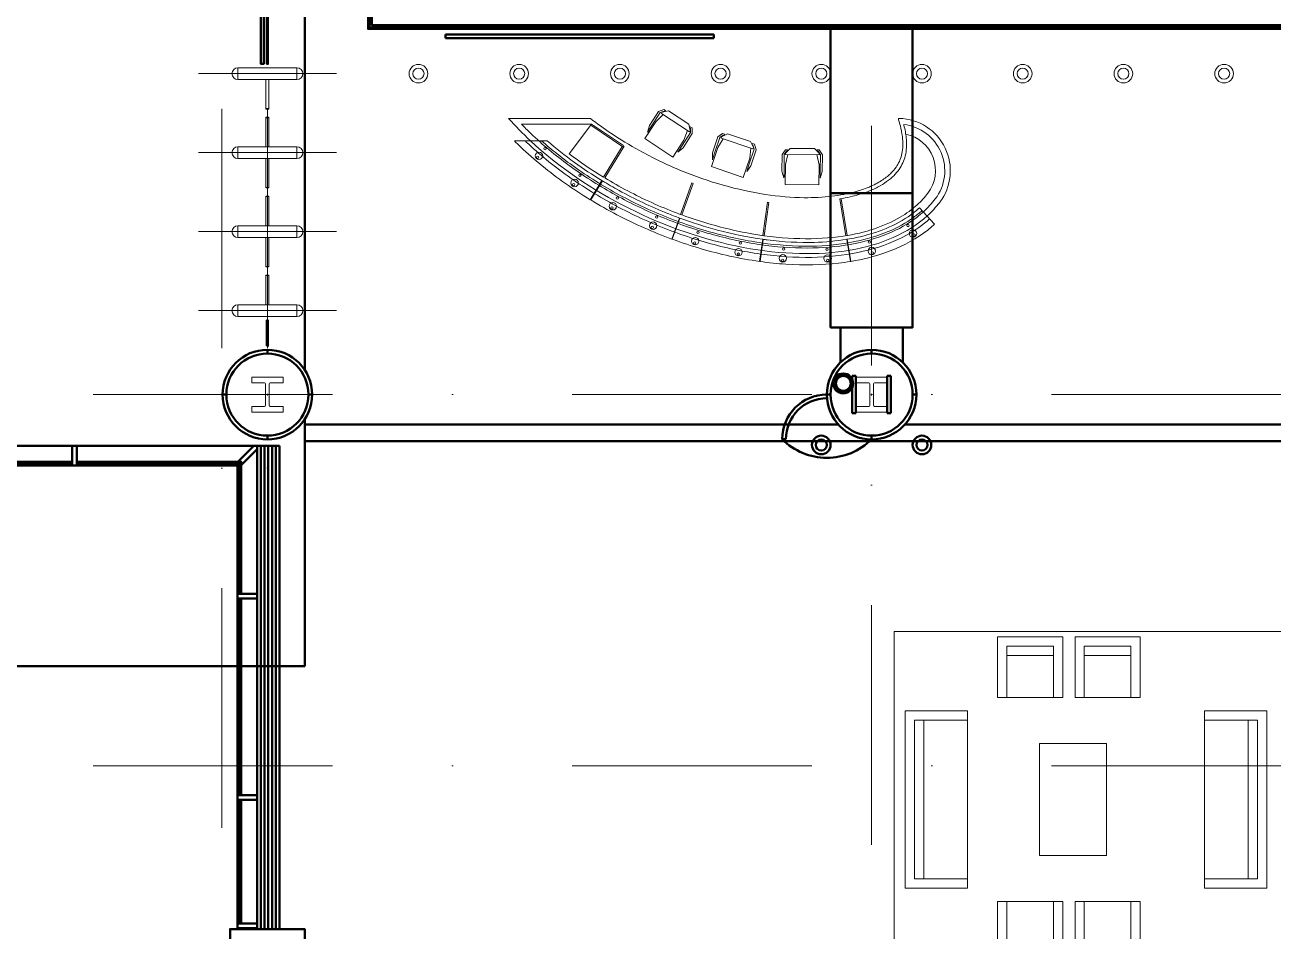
# Model space of a CAD drawing. Header units: inches. Extents: x -399 to 3145, y -842 to 1753.
# Drawn here: x 842 to 1511, y -287 to 198 of the extents above; entities that cross this region are included whole.
import ezdxf

# ---------------------------------------------------------------- set-up
doc = ezdxf.new("R2010")
doc.units = ezdxf.units.IN
doc.header["$MEASUREMENT"] = 0
doc.linetypes.add('IMPORT-DGN Style 4 _2_', pattern=[256.963558, 128.401528, -64.200764, 0.160502, -64.200764])
for name, color, linetype, lineweight in [('Level 10', 7, 'Continuous', 9), ('Level 12', 7, 'Continuous', 9), ('Level 23', 7, 'Continuous', 9), ('Level 25', 7, 'Continuous', 9), ('Level 28', 7, 'Continuous', 9), ('Level 35', 7, 'Continuous', 9), ('Level 52', 7, 'Continuous', 9), ('Level 56', 7, 'Continuous', 9)]:
    doc.layers.add(name, color=color, linetype=linetype, lineweight=lineweight)

# ---------------------------------------------------------------- blocks, each defined once
blk = doc.blocks.new('1st-Floor-WCB_dwg_SEATA-825190-Level 1')
at = {"layer": 'Level 52', "flags": 128}
for points in [[(-51.4, 109.7), (-59.2, 98.7), (-59.2, 48.2), (-59.2, 26.3), (-59.2, 21.9), (-65.9, 43.8), (-65.9, 98.7), (-54.9, 114.1)], [(-48.2, 114.1), (-54.9, 114.1), (-48.2, 114.1), (-48.2, 109.7), (-51.4, 109.7), (-48.2, 109.7)], [(-54.9, 0), (54.9, 0), (54.9, 65.9), (54.9, 0), (-54.9, 0), (-54.9, 65.9), (-54.9, 0), (-54.9, 65.9), (-47.4, 98.7)], [(54.9, 65.9), (47.4, 98.7), (54.9, 65.9), (47.4, 98.7)], [(48.2, 114.1), (54.9, 114.1), (48.2, 114.1), (48.2, 109.7), (51.4, 109.7), (59.2, 98.7), (59.2, 48.2), (59.2, 26.3), (59.2, 21.9), (65.9, 43.8), (65.9, 98.7), (54.9, 114.1)]]:
    blk.add_lwpolyline(points, dxfattribs=at)
blk.add_lwpolyline([(54.9, 103.1), (54.9, 98.7), (54.9, 103.1), (54.9, 98.7), (-54.9, 98.7), (-54.9, 103.1), (-54.9, 98.7), (-54.9, 103.1), (-39.4, 118.5), (39.4, 118.5)], close=True, dxfattribs=at)
blk = doc.blocks.new('1st-Floor-WCB_dwg_14W426-825231-Level 1')
at = {"layer": 'Level 12'}
for p, q in [((-3, 0), (3, 0)), ((0, 3), (0, -3))]:
    blk.add_line(p, q, dxfattribs=at)
at = {"layer": 'Level 12', "flags": 128}
for points in [[(-57.2, -51.1), (-57.2, -25.5), (-57.2, 0), (-57.2, 25.5), (-57.2, 51.1)], [(-57.2, 51.1), (-52.5, 51.1), (-47.8, 51.1), (-43.1, 51.1), (-38.5, 51.1)], [(-38.5, 51.1), (-38.5, 40.7), (-38.5, 30.3), (-38.5, 19.9), (-38.5, 9.5)], [(38.5, 9.5), (38.5, 19.9), (38.5, 30.3), (38.5, 40.7), (38.5, 51.1)], [(38.5, 51.1), (43.1, 51.1), (47.8, 51.1), (52.5, 51.1), (57.2, 51.1)], [(57.2, 51.1), (57.2, 25.5), (57.2, 0), (57.2, -25.5), (57.2, -51.1)], [(-34.7, 5.7), (-17.3, 5.7), (0, 5.7), (17.3, 5.7), (34.7, 5.7)], [(-38.5, -9.5), (-38.5, -19.9), (-38.5, -30.3), (-38.5, -40.7), (-38.5, -51.1)], [(34.7, -5.7), (17.3, -5.7), (0, -5.7), (-17.3, -5.7), (-34.7, -5.7)], [(38.5, -51.1), (38.5, -40.7), (38.5, -30.3), (38.5, -19.9), (38.5, -9.5)], [(-38.5, -51.1), (-43.1, -51.1), (-47.8, -51.1), (-52.5, -51.1), (-57.2, -51.1)], [(57.2, -51.1), (52.5, -51.1), (47.8, -51.1), (43.1, -51.1), (38.5, -51.1)]]:
    blk.add_lwpolyline(points, dxfattribs=at)
at = {"layer": 'Level 12'}
for centre, start, end in [((-34.7, 9.5), 180, 270), ((34.7, 9.5), 270, 360), ((-34.7, -9.5), 90, 180), ((34.7, -9.5), 0, 90)]:
    blk.add_arc(centre, 3.81, start, end, dxfattribs=at)

msp = doc.modelspace()

# ---------------------------------------------------------------- linework, layer by layer
at = {"layer": 'Level 10', "color": 40, "linetype": 'IMPORT-DGN Style 4 _2_'}
for p, q in [((947.57, 1695), (947.57, -842)), ((972.07, 1695), (972.07, -842)), ((1296.07, 1685.81), (1296.07, -842)), ((3062.67, 0), (-398.93, 0)), ((3062.67, -199), (-398.93, -199))]:
    msp.add_line(p, q, dxfattribs=at)
at = {"layer": 'Level 12', "color": 3, "lineweight": 50}
for p, q in [((1285.69, 10), (1285.69, -10)), ((1285.69, 10), (1287.69, 10)), ((1287.69, -10), (1287.69, 10)), ((1306.44, 10), (1304.44, 10)), ((1304.44, 10), (1304.44, -10)), ((1306.44, 10), (1306.44, -10)), ((1285.69, -10), (1287.69, -10)), ((1306.44, -10), (1304.44, -10))]:
    msp.add_line(p, q, dxfattribs=at)
at = {"layer": 'Level 23', "color": 40}
for q in [(1308.07, -307), (1932.07, -127)]:
    msp.add_line((1308.07, -127), q, dxfattribs=at)
at = {"layer": 'Level 25', "color": 2, "lineweight": 13}
for p, q in [((935.07, 172), (1009.07, 172)), ((971.32, 153.26), (972.81, 153.26)), ((971.32, 148.41), (972.81, 148.41)), ((935.07, 129.67), (1009.07, 129.67)), ((971.32, 110.92), (972.81, 110.92)), ((971.32, 106.08), (972.81, 106.08)), ((935.07, 87.33), (1009.07, 87.33)), ((971.32, 68.59), (972.81, 68.59)), ((971.32, 63.74), (972.81, 63.74)), ((935.07, 45), (1009.07, 45))]:
    msp.add_line(p, q, dxfattribs=at)
at = {"layer": 'Level 25', "color": 2, "lineweight": 13, "flags": 128}
for points in [[(987.92, 175.19), (956.22, 175.19), (956.22, 168.81), (987.92, 168.81)], [(987.92, 132.86), (956.22, 132.86), (956.22, 126.48), (987.92, 126.48)], [(987.92, 90.52), (956.22, 90.52), (956.22, 84.14), (987.92, 84.14)], [(987.92, 48.19), (956.22, 48.19), (956.22, 41.81), (987.92, 41.81)]]:
    msp.add_lwpolyline(points, close=True, dxfattribs=at)
for points in [[(971.32, 168.81), (971.32, 153.06), (972.81, 153.06), (972.81, 168.81)], [(971.32, 132.86), (971.32, 148.61), (972.81, 148.61), (972.81, 132.86)], [(971.32, 126.48), (971.32, 110.73), (972.81, 110.73), (972.81, 126.48)], [(971.32, 90.52), (971.32, 106.27), (972.81, 106.27), (972.81, 90.52)], [(971.32, 84.14), (971.32, 68.39), (972.81, 68.39), (972.81, 84.14)], [(971.32, 48.19), (971.32, 63.94), (972.81, 63.94), (972.81, 48.19)]]:
    msp.add_lwpolyline(points, dxfattribs=at)
at = {"layer": 'Level 25', "color": 2, "lineweight": 13}
for centre, start, end in [((956.26, 172), 90.72068, 269.27932), ((987.88, 172), 270.72068, 89.27932), ((956.26, 129.67), 90.72068, 269.27932), ((987.88, 129.67), 270.72068, 89.27932), ((956.26, 87.33), 90.72068, 269.27932), ((987.88, 87.33), 270.72068, 89.27932), ((956.26, 45), 90.72068, 269.27932), ((987.88, 45), 270.72068, 89.27932)]:
    msp.add_arc(centre, 3.19, start, end, dxfattribs=at)
at = {"layer": 'Level 28', "color": 3, "lineweight": 50}
for p, q in [((992.07, 13.27), (992.07, 270)), ((1080.07, 196.75), (1080.07, 196)), ((1134.07, 196.75), (1134.07, 196)), ((1188.07, 196.75), (1188.07, 196)), ((1242.07, 196.75), (1242.07, 196)), ((1296.07, 196.75), (1296.07, 196)), ((1067.5, 193), (1067.5, 191)), ((1067.5, 193), (1211.5, 193)), ((1067.5, 191), (1211.5, 191)), ((1211.5, 191), (1211.5, 193)), ((1274.07, 108), (1318.07, 108)), ((1279.32, 36), (1279.32, 17.19)), ((1312.82, 36), (1312.82, 17.19)), ((972.07, 24), (972.07, 22)), ((1296.07, 24), (1296.07, 22)), ((948.07, 0), (950.07, 0)), ((1272.07, 0), (1274.07, 0)), ((996.07, 0), (994.07, 0)), ((1320.07, 0), (1318.07, 0)), ((992.07, -16), (1278.18, -16)), ((1313.96, -16), (1602.18, -16)), ((972.07, -24), (972.07, -22)), ((992.07, -25), (1980.07, -25)), ((1248.07, -23.91), (1250.07, -23.91)), ((1296.07, -24), (1296.07, -22)), ((869.82, -27.5), (964.8, -27.5)), ((966.57, -286.5), (966.57, -27.5)), ((978.57, -27.5), (966.57, -27.5)), ((968.57, -27.5), (968.57, -286.5)), ((970.57, -27.5), (970.57, -286.5)), ((972.57, -27.5), (972.57, -286.5)), ((974.57, -27.5), (974.57, -286.5)), ((976.57, -27.5), (976.57, -286.5)), ((978.57, -286.5), (978.57, -27.5)), ((751.82, -36), (867.32, -36)), ((751.82, -37), (867.32, -37)), ((956.07, -214.75), (956.07, -109.25)), ((957.07, -214.75), (957.07, -109.25)), ((958.07, -214.75), (958.07, -109.25)), ((966.57, -214.75), (956.07, -214.75)), ((956.07, -214.75), (956.07, -217.25)), ((956.07, -217.25), (966.57, -217.25)), ((956.07, -283.5), (956.07, -217.25)), ((957.07, -283.5), (957.07, -217.25)), ((958.07, -283.5), (958.07, -217.25)), ((966.57, -214.75), (966.57, -217.25)), ((966.57, -283.5), (966.57, -217.25)), ((956.07, -283.5), (956.07, -286)), ((956.07, -283.5), (966.57, -283.5)), ((956.07, -286), (966.57, -286)), ((966.57, -286), (966.57, -283.5)), ((966.57, -286.5), (978.57, -286.5))]:
    msp.add_line(p, q, dxfattribs=at)
at = {"layer": 'Level 28', "color": 3, "lineweight": 50, "flags": 128}
for points in [[(968.57, 247.5), (968.57, 177.25), (970.07, 177.25), (970.07, 247.5)], [(2365.07, 206.62), (2365.07, 198), (1028.07, 198), (1028.07, 234), (1057.69, 234)], [(952.07, -756), (992.07, -756), (992.07, -286.5), (952.07, -286.5), (952.07, -756), (952.07, -842), (2808.07, -842), (2808.07, 196)], [(1274.07, 196), (1274.07, 36), (1318.07, 36), (1318.07, 196)], [(663.07, -145.5), (992.07, -145.5), (992.07, -13.27)], [(749.32, -27.5), (751.82, -27.5), (751.82, -38), (867.32, -38)], [(751.82, -27.5), (867.32, -27.5), (867.32, -38), (869.82, -38)], [(867.32, -27.5), (869.82, -27.5), (869.82, -38), (956.07, -38), (956.07, -106.75)], [(966.57, -214.75), (966.57, -109.25), (966.57, -106.75), (966.57, -29.27)], [(869.82, -36), (958.07, -36), (958.07, -106.75)], [(869.82, -37), (957.07, -37), (957.07, -106.75)], [(966.57, -106.75), (956.07, -106.75), (956.07, -109.25), (966.57, -109.25)]]:
    msp.add_lwpolyline(points, dxfattribs=at)
for points in [[(972.32, 246.75), (1055.07, 246.75), (1055.07, 247.25), (971.82, 247.25), (971.82, 177.25), (972.32, 177.25)], [(1057.69, 235.25), (1026.82, 235.25), (1026.82, 196.75), (2371.57, 196.75), (2371.57, 196), (1026.07, 196), (1026.07, 236), (1057.69, 236)], [(971.82, 26.06), (971.82, 39.81), (972.32, 39.81), (972.32, 26.06)], [(966.57, -27.5), (966.57, -29.27), (958.07, -37.77), (958.07, -36), (956.3, -36), (964.8, -27.5)]]:
    msp.add_lwpolyline(points, close=True, dxfattribs=at)
at = {"layer": 'Level 28', "color": 3, "lineweight": 50}
for centre, radius in [((972.07, 0), 24), ((972.07, 0), 24), ((972.07, 0), 22), ((1296.07, 0), 24), ((1296.07, 0), 24), ((1296.07, 0), 22), ((1280.88, 6), 5.31), ((1280.88, 6), 4.31), ((1280.88, 6), 3.99), ((1269.07, -27), 5), ((1269.07, -27), 3), ((1323.07, -27), 5), ((1323.07, -27), 3)]:
    msp.add_circle(centre, radius, dxfattribs=at)
for centre, radius, start, end in [((1272.07, -24), 24, 89.99735, 179.78247), ((1272.07, -24), 22, 89.99735, 179.78247), ((1272.07, 0), 33.88, 224.88991, 314.99935)]:
    msp.add_arc(centre, radius, start, end, dxfattribs=at)
at = {"layer": 'Level 35', "color": 132, "lineweight": 13}
for p, q in [((1101.41, 148), (1145.32, 148)), ((1145.95, 145), (1133.86, 129.06)), ((1145.52, 144.38), (1162.61, 132.78)), ((1104.51, 136), (1122.14, 136)), ((1152.29, 116.52), (1162.31, 133.01)), ((1152.93, 116.14), (1163.32, 133.23)), ((1145.23, 104.43), (1151.47, 114.69)), ((1145.45, 104.3), (1151.68, 114.56)), ((1282.21, 85.13), (1278.94, 104.87)), ((1282.95, 85.26), (1279.68, 104.99)), ((1188.94, 83.35), (1193.08, 94.61)), ((1189.17, 83.26), (1193.31, 94.53)), ((1329.86, 91.28), (1321.81, 100.18)), ((1236.01, 71.36), (1237.66, 83.24)), ((1236.26, 71.33), (1237.91, 83.21)), ((1237.42, 83.28), (1237.42, 83.28)), ((1238.16, 83.18), (1238.16, 83.18))]:
    msp.add_line(p, q, dxfattribs=at)
at = {"layer": 'Level 35', "color": 132, "lineweight": 13, "flags": 128}
for points in [[(1108.28, 145), (1145.95, 145), (1163, 133.42)], [(1194.24, 96.32), (1200.44, 113.22), (1199.74, 113.47), (1193.53, 96.58)], [(1238.43, 85.16), (1240.92, 102.98), (1240.17, 103.09), (1237.69, 85.26)], [(1284.98, 71.4), (1283.03, 83.24), (1282.78, 83.2), (1284.74, 71.36)]]:
    msp.add_lwpolyline(points, dxfattribs=at)
at = {"layer": 'Level 35', "color": 132, "lineweight": 13}
for centre, radius in [((1117.7, 127.95), 2), ((1117.05, 127.19), 0.625), ((1120.94, 131.75), 0.625), ((1136.8, 113.42), 2), ((1139.61, 117.56), 0.625), ((1136.24, 112.59), 0.625), ((1157.31, 100.95), 2), ((1156.83, 100.07), 0.625), ((1159.69, 105.35), 0.625), ((1180.88, 95.14), 0.625), ((1178.93, 90.54), 2), ((1178.54, 89.62), 0.625), ((1202.95, 87.04), 0.625), ((1315.61, 90.59), 0.625), ((1318.23, 86.33), 2), ((1201.46, 82.26), 2), ((1201.16, 81.31), 0.625), ((1225.69, 81.22), 0.625), ((1294.81, 81.74), 0.625), ((1318.75, 85.48), 0.625), ((1224.71, 76.32), 2), ((1224.51, 75.34), 0.625), ((1248.48, 73.03), 2), ((1248.86, 78.01), 0.625), ((1272.48, 72.94), 2), ((1272.11, 77.92), 0.625), ((1296.15, 76.93), 2), ((1296.42, 75.96), 0.625), ((1248.41, 72.03), 0.625), ((1272.56, 71.94), 0.625)]:
    msp.add_circle(centre, radius, dxfattribs=at)
for centre, radius, start, end in [((1310.89, 147.49), 0.5, 88.74427, 198.73896), ((1310.29, 120), 28, 322.72593, 88.74427), ((1310.29, 120), 25, 322.72593, 83.12837), ((1310.29, 120), 20, 322.72593, 78.12982)]:
    msp.add_arc(centre, radius, start, end, dxfattribs=at)
for start_param, end_param in [(0.933769, 1.063757), (1.063757, 2.900592), (2.900592, 3.015357)]:
    msp.add_ellipse((1207.57, 173), major_axis=(-130.51, 60.86), ratio=0.583333, start_param=start_param, end_param=end_param, dxfattribs=at)
for points, knots in [([(1145.32, 148), (1148.81, 145.29), (1152.47, 142.64), (1161.15, 136.82), (1166.26, 133.7), (1171.53, 130.78)], [0, 0, 0, 0, 0.0456907, 0.0456907, 0.1043263, 0.1043263, 0.1043263, 0.1043263]), ([(1108.28, 145), (1109.89, 143.32), (1111.56, 141.66), (1119.52, 134.03), (1126.41, 128.28), (1133.81, 122.86)], [0, 0, 0, 0, 0.0288667, 0.0288667, 0.1337292, 0.1337292, 0.1337292, 0.1337292]), ([(1314.64, 137.71), (1314.43, 139.78), (1314.02, 142.04), (1313.35, 144.58), (1313.31, 144.7), (1313.28, 144.82)], [0.8935208, 0.8935208, 0.8935208, 0.8935208, 0.9949893, 0.9949893, 1, 1, 1, 1]), ([(1104.51, 136), (1105.63, 134.89), (1106.77, 133.78), (1115.22, 125.78), (1123.29, 119.22), (1131.96, 113.12)], [0, 0, 0, 0, 0.096335, 0.096335, 0.7007511, 0.7007511, 0.7007511, 0.7007511]), ([(1110.24, 136), (1110.47, 135.79), (1110.69, 135.58), (1117.72, 128.94), (1125.24, 122.8), (1133.3, 117.07)], [0, 0, 0, 0, 0.0037489, 0.0037489, 0.1173917, 0.1173917, 0.1173917, 0.1173917]), ([(1119.11, 136), (1121.78, 133.63), (1124.55, 131.29), (1134.8, 123.12), (1142.82, 117.56), (1151.26, 112.47)], [0, 0, 0, 0, 0.045341, 0.045341, 0.1624595, 0.1624595, 0.1624595, 0.1624595]), ([(1122.14, 136), (1126.73, 132.01), (1131.61, 128.15), (1141.45, 121.05), (1146.38, 117.78), (1151.47, 114.69)], [0, 0, 0, 0, 0.520653, 0.520653, 1, 1, 1, 1]), ([(1151.68, 114.56), (1154.61, 112.77), (1157.6, 111.05), (1169, 104.8), (1177.72, 100.67), (1188.75, 96.25), (1190.91, 95.41), (1193.08, 94.61)], [0, 0, 0, 0, 0.225751, 0.225751, 0.848719, 0.848719, 1, 1, 1, 1]), ([(1145.45, 104.3), (1150.02, 101.52), (1154.72, 98.88), (1169.02, 91.42), (1178.91, 87.04), (1188.94, 83.35)], [0, 0, 0, 0, 0.334697, 0.334697, 1, 1, 1, 1]), ([(1193.31, 94.53), (1200, 92.08), (1206.75, 89.94), (1221.62, 86), (1229.73, 84.35), (1237.66, 83.24)], [0, 0, 0, 0, 0.451921, 0.451921, 1, 1, 1, 1]), ([(1283.03, 83.24), (1284.65, 83.51), (1286.24, 83.81), (1293.62, 85.38), (1299.02, 87.05), (1303.92, 89.1)], [0, 0, 0, 0, 0.098829, 0.098829, 0.4679657, 0.4679657, 0.4679657, 0.4679657]), ([(1189.17, 83.26), (1189.22, 83.25), (1189.26, 83.23), (1199.45, 79.5), (1209.75, 76.49), (1219.95, 74.25)], [0, 0, 0, 0, 0.0026485, 0.0026485, 0.6552064, 0.6552064, 0.6552064, 0.6552064]), ([(1237.91, 83.21), (1238.64, 83.11), (1239.36, 83.01), (1248.77, 81.82), (1257.22, 81.38), (1265.23, 81.59)], [0, 0, 0, 0, 0.0448637, 0.0448637, 0.5860495, 0.5860495, 0.5860495, 0.5860495]), ([(1243.59, 74.47), (1252.83, 73.52), (1261.82, 73.29), (1278.88, 74.3), (1286.95, 75.54), (1301.85, 79.44), (1308.67, 82.1), (1314.72, 85.44)], [0.5719625, 0.5719625, 0.5719625, 0.5719625, 0.6856052, 0.6856052, 0.799248, 0.799248, 0.9128907, 0.9128907, 0.9128907, 0.9128907]), ([(1236.26, 71.33), (1240.91, 70.68), (1245.51, 70.21), (1259.83, 69.27), (1269.3, 69.45), (1280.43, 70.71), (1282.6, 71.01), (1284.74, 71.36)], [0, 0, 0, 0, 0.270983, 0.270983, 0.855748, 0.855748, 1, 1, 1, 1])]:
    msp.add_open_spline(points, degree=3, knots=knots, dxfattribs=at)
for points in [[(1311.74, 142.77), (1311.4, 144.22), (1310.96, 145.74), (1310.42, 147.33)], [(1312.69, 137.06), (1312.54, 138.81), (1312.23, 140.71), (1311.74, 142.77)], [(1312.75, 132.26), (1312.85, 133.71), (1312.85, 135.31), (1312.69, 137.06)], [(1314.76, 132.41), (1314.86, 134.02), (1314.84, 135.79), (1314.64, 137.71)], [(1133.86, 129.06), (1139.68, 124.65), (1145.85, 120.45), (1152.29, 116.52)], [(1171.53, 130.78), (1178.65, 126.84), (1186.08, 123.27), (1193.63, 120.16)], [(1310.94, 124.92), (1311.42, 125.98), (1311.82, 127.09), (1312.12, 128.3)], [(1312.12, 128.3), (1312.43, 129.5), (1312.64, 130.81), (1312.75, 132.26)], [(1312.78, 124.15), (1313.33, 125.35), (1313.77, 126.61), (1314.1, 127.97)], [(1314.1, 127.97), (1314.43, 129.32), (1314.66, 130.79), (1314.76, 132.41)], [(1133.81, 122.86), (1141.21, 117.45), (1149.12, 112.38), (1157.37, 107.76)], [(1306.58, 118.81), (1307.6, 119.82), (1308.44, 120.82), (1309.15, 121.84)], [(1307.9, 117.3), (1309.04, 118.42), (1309.98, 119.54), (1310.78, 120.67)], [(1309.15, 121.84), (1309.87, 122.85), (1310.45, 123.86), (1310.94, 124.92)], [(1310.78, 120.67), (1311.58, 121.8), (1312.24, 122.95), (1312.78, 124.15)], [(1133.3, 117.07), (1141.35, 111.34), (1149.95, 106.02), (1158.91, 101.22)], [(1152.93, 116.14), (1160.99, 111.26), (1169.46, 106.8), (1178.15, 102.88)], [(1193.63, 120.16), (1201.18, 117.04), (1208.85, 114.38), (1216.47, 112.22)], [(1295.61, 111.65), (1298.09, 112.75), (1300.22, 113.93), (1302.04, 115.14)], [(1299.3, 111.21), (1301.09, 112.14), (1302.68, 113.12), (1304.08, 114.12)], [(1302.04, 115.14), (1303.85, 116.35), (1305.35, 117.58), (1306.58, 118.81)], [(1304.08, 114.12), (1305.55, 115.16), (1306.81, 116.23), (1307.9, 117.3)], [(1131.96, 113.12), (1136.24, 110.1), (1140.68, 107.2), (1145.23, 104.43)], [(1151.26, 112.47), (1159.71, 107.38), (1168.59, 102.75), (1177.7, 98.7)], [(1157.37, 107.76), (1165.62, 103.14), (1174.22, 98.97), (1182.99, 95.34)], [(1216.47, 112.22), (1224.08, 110.07), (1231.63, 108.43), (1238.92, 107.32)], [(1238.92, 107.32), (1246.21, 106.2), (1253.25, 105.62), (1259.83, 105.54)], [(1274.64, 106.29), (1279.23, 106.83), (1283.44, 107.65), (1287.19, 108.69)], [(1284.63, 105.98), (1287.8, 106.71), (1290.72, 107.59), (1293.35, 108.57)], [(1287.19, 108.69), (1290.32, 109.55), (1293.13, 110.56), (1295.61, 111.65)], [(1293.35, 108.57), (1295.53, 109.39), (1297.52, 110.28), (1299.3, 111.21)], [(1320.46, 101.66), (1322.62, 103.62), (1324.54, 105.7), (1326.2, 107.89)], [(1158.91, 101.22), (1167.86, 96.42), (1177.17, 92.15), (1186.64, 88.49)], [(1178.15, 102.88), (1186.91, 98.93), (1195.89, 95.51), (1204.9, 92.71)], [(1259.83, 105.54), (1265.09, 105.48), (1270.06, 105.74), (1274.64, 106.29)], [(1278.94, 104.87), (1280.92, 105.19), (1282.81, 105.56), (1284.63, 105.98)], [(1311.34, 95.02), (1314.75, 97.02), (1317.8, 99.25), (1320.46, 101.66)], [(1323.82, 97.96), (1326.2, 100.11), (1328.32, 102.42), (1330.18, 104.86)], [(1177.7, 98.7), (1186.81, 94.65), (1196.15, 91.17), (1205.51, 88.34)], [(1182.99, 95.34), (1191.76, 91.71), (1200.69, 88.61), (1209.62, 86.1)], [(1297.53, 88.84), (1302.63, 90.54), (1307.25, 92.62), (1311.34, 95.02)], [(1303.92, 89.1), (1308.81, 91.15), (1313.21, 93.59), (1317.05, 96.34)], [(1304.51, 86.1), (1310.52, 88.56), (1315.85, 91.59), (1320.41, 95.11)], [(1304.99, 87.38), (1310.02, 89.52), (1314.55, 92.05), (1318.52, 94.94)], [(1314.72, 85.44), (1319.35, 87.99), (1323.52, 90.94), (1327.18, 94.25)], [(1317.05, 96.34), (1318.74, 97.56), (1320.33, 98.84), (1321.81, 100.18)], [(1318.52, 94.94), (1320.16, 96.13), (1321.7, 97.39), (1323.15, 98.7)], [(1320.41, 95.11), (1321.6, 96.02), (1322.74, 96.97), (1323.82, 97.96)], [(1186.64, 88.49), (1196.1, 84.84), (1205.72, 81.8), (1215.28, 79.44)], [(1204.9, 92.71), (1213.91, 89.91), (1222.93, 87.72), (1231.77, 86.19)], [(1205.51, 88.34), (1214.86, 85.52), (1224.23, 83.34), (1233.4, 81.86)], [(1280.9, 84.93), (1286.86, 85.83), (1292.44, 87.15), (1297.53, 88.84)], [(1284.34, 81.44), (1291.88, 82.76), (1298.82, 84.77), (1304.99, 87.38)], [(1323.87, 86.47), (1325.98, 87.98), (1327.98, 89.58), (1329.86, 91.28)], [(1209.62, 86.1), (1218.54, 83.6), (1227.45, 81.7), (1236.16, 80.43)], [(1231.77, 86.19), (1240.6, 84.66), (1249.25, 83.79), (1257.51, 83.58)], [(1233.4, 81.86), (1242.57, 80.39), (1251.54, 79.61), (1260.1, 79.54)], [(1236.16, 80.43), (1244.86, 79.16), (1253.37, 78.53), (1261.51, 78.54)], [(1257.51, 83.58), (1265.76, 83.38), (1273.62, 83.84), (1280.9, 84.93)], [(1260.1, 79.54), (1268.65, 79.47), (1276.8, 80.11), (1284.34, 81.44)], [(1261.51, 78.54), (1269.64, 78.54), (1277.4, 79.2), (1284.61, 80.47)], [(1265.23, 81.59), (1271.36, 81.75), (1277.24, 82.29), (1282.78, 83.2)], [(1284.61, 80.47), (1291.83, 81.75), (1298.51, 83.64), (1304.51, 86.1)], [(1303.23, 75.99), (1310.9, 78.67), (1317.84, 82.17), (1323.87, 86.47)], [(1215.28, 79.44), (1224.84, 77.09), (1234.34, 75.42), (1243.59, 74.47)], [(1219.95, 74.25), (1225.34, 73.07), (1230.7, 72.1), (1236.01, 71.36)], [(1284.98, 71.4), (1291.41, 72.47), (1297.52, 74.01), (1303.23, 75.99)]]:
    msp.add_open_spline(points, degree=3, dxfattribs=at)
at = {"layer": 'Level 52', "color": 150, "lineweight": 13}
for p, q in [((1393.63, -139.88), (1368.63, -139.88)), ((1435.13, -139.88), (1410.13, -139.88)), ((1324.07, -174.5), (1324.07, -259.5)), ((1498.06, -174.5), (1498.06, -259.5)), ((1386.07, -187), (1386.07, -247)), ((1386.07, -187), (1422.07, -187)), ((1422.07, -247), (1422.07, -187)), ((1386.07, -247), (1422.07, -247))]:
    msp.add_line(p, q, dxfattribs=at)
at = {"layer": 'Level 52', "color": 150, "lineweight": 13, "flags": 128}
for points in [[(1363.63, -162.38), (1398.63, -162.38), (1398.63, -129.88), (1363.63, -129.88)], [(1405.13, -162.38), (1440.13, -162.38), (1440.13, -129.88), (1405.13, -129.88)], [(1314.07, -169.5), (1314.07, -264.5), (1347.57, -264.5), (1347.57, -169.5)], [(1508.06, -169.5), (1508.06, -264.5), (1474.56, -264.5), (1474.56, -169.5)], [(1363.63, -271.61), (1398.63, -271.61), (1398.63, -304.11), (1363.63, -304.11)], [(1405.13, -271.61), (1440.13, -271.61), (1440.13, -304.11), (1405.13, -304.11)]]:
    msp.add_lwpolyline(points, close=True, dxfattribs=at)
for points in [[(1393.63, -162.38), (1393.63, -134.88), (1368.63, -134.88), (1368.63, -162.38)], [(1435.13, -162.38), (1435.13, -134.88), (1410.13, -134.88), (1410.13, -162.38)], [(1347.57, -174.5), (1319.07, -174.5), (1319.07, -259.5), (1347.57, -259.5)], [(1474.56, -174.5), (1503.06, -174.5), (1503.06, -259.5), (1474.56, -259.5)], [(1393.63, -271.61), (1393.63, -299.11), (1368.63, -299.11), (1368.63, -271.61)], [(1435.13, -271.61), (1435.13, -299.11), (1410.13, -299.11), (1410.13, -271.61)]]:
    msp.add_lwpolyline(points, dxfattribs=at)
at = {"layer": 'Level 56', "color": 4, "lineweight": 13}
for centre, radius in [((1053.07, 172), 5), ((1053.07, 172), 3), ((1107.07, 172), 5), ((1107.07, 172), 3), ((1161.07, 172), 5), ((1161.07, 172), 3), ((1215.07, 172), 5), ((1215.07, 172), 3), ((1269.07, 172), 5), ((1269.07, 172), 3), ((1323.07, 172), 5), ((1323.07, 172), 3), ((1377.07, 172), 5), ((1377.07, 172), 3), ((1431.07, 172), 5), ((1431.07, 172), 3), ((1485.07, 172), 5), ((1485.07, 172), 3)]:
    msp.add_circle(centre, radius, dxfattribs=at)

# ---------------------------------------------------------------- block references
for name, p, xscale, yscale, zscale, rotation in [('1st-Floor-WCB_dwg_SEATA-825190-Level 1', (1181.98, 132.25), 0.1640419947506442, 0.1640419947506442, 0.1640419947506442, 326.7680856776769), ('1st-Floor-WCB_dwg_SEATA-825190-Level 1', (1218.73, 119.29), 0.1640419947506442, 0.1640419947506442, 0.1640419947506442, 341.4013310665129), ('1st-Floor-WCB_dwg_SEATA-825190-Level 1', (1258.76, 112.47), 0.1640419947506441, 0.1640419947506441, 0.1640419947506441, 359.5187904636688), ('1st-Floor-WCB_dwg_14W426-825231-Level 1', (972.07, 0), 0.1640419947506442, 0.1640419947506442, 0.1640419947506442, 270), ('1st-Floor-WCB_dwg_14W426-825231-Level 1', (1296.07, 0), 0.1640419947506442, 0.1640419947506442, 0.1640419947506442, 270)]:
    msp.add_blockref(name, p, dxfattribs=dict(xscale=xscale, yscale=yscale, zscale=zscale, rotation=rotation))

doc.saveas('drawing.dxf')
